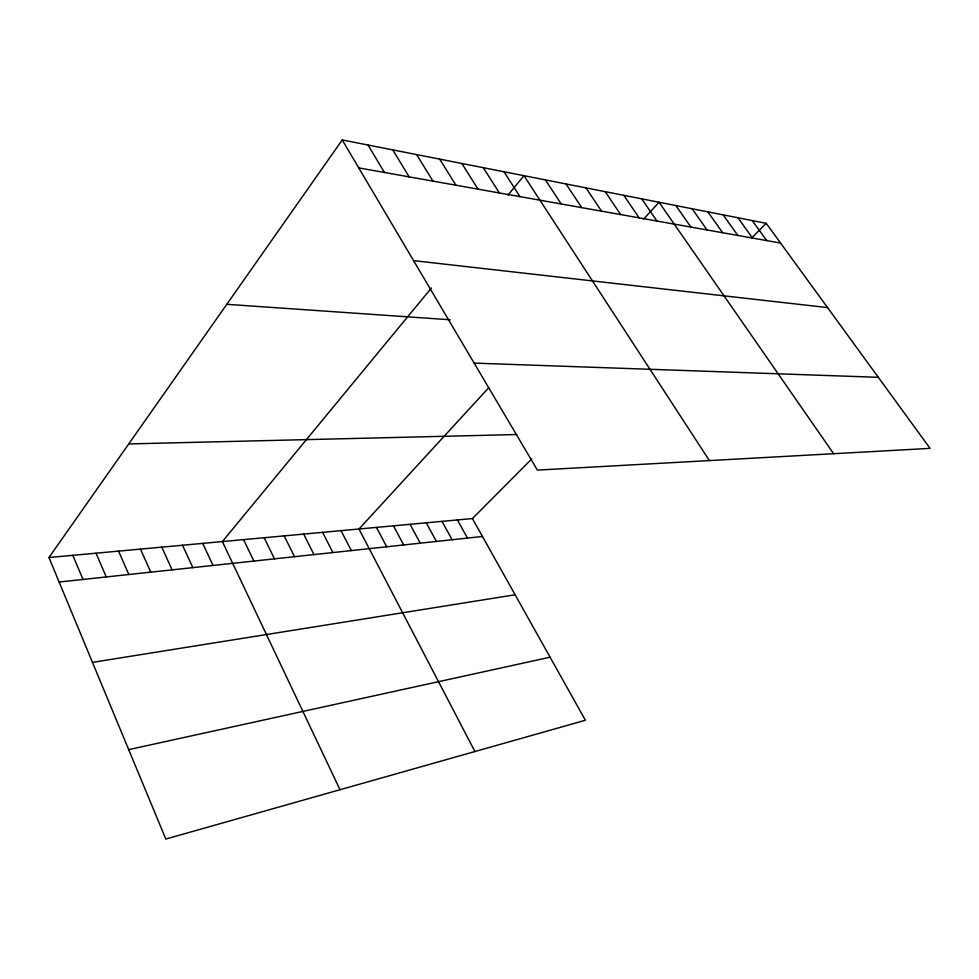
<?xml version="1.0" encoding="UTF-8"?>
<svg xmlns="http://www.w3.org/2000/svg" width="979" height="979" viewBox="0 0 979 979"><rect width="100%" height="100%" fill="white"/><g stroke="black" fill="none" stroke-linecap="round" stroke-linejoin="round"><path stroke-width="1.47" d="M48.95 557.528L472.416 518.564L585.393 720.25L165.818 839.052L48.95 557.528L342.234 139.948L766.214 223.334L930.05 448.37L537.385 470.104L342.234 139.948M431.409 287.985L222.368 541.571L340.019 789.735M507.954 195.115L523.973 175.694L709.396 460.583M488.668 387.794L358.987 529.003L474.925 751.542M643.717 218.966L659.063 202.261L833.618 453.705M472.416 518.564L531.768 458.918M751.591 238.019L766.214 223.334M128.702 749.633L550.076 657.215M92.467 662.367L515.101 594.779M59.119 582.015L482.451 536.48M128.738 443.928L516.912 434.529M474.142 363.111L878.322 377.319M226.798 304.31L450.144 319.778M413.566 260.622L827.549 307.59M358.755 167.898L780.569 243.061M752.276 220.593L766.753 240.589M737.921 217.766L752.521 238.056M723.126 214.854L737.836 235.437M707.866 211.856L722.686 232.745M692.116 208.76L707.058 229.955M675.853 205.553L690.917 227.079M641.698 198.847L656.982 221.034M623.758 195.31L639.152 217.852M605.181 191.664L620.686 214.572M585.956 187.882L601.571 211.158M566.033 183.966L581.759 207.634M545.389 179.903L561.224 203.975M503.977 171.753L519.996 196.632M483.271 167.69L499.388 192.949M461.843 163.469L478.046 189.155M439.644 159.1L455.92 185.202M416.638 154.584L432.975 181.115M392.763 149.885L409.173 176.881M367.982 145.014L384.453 172.475M457.401 519.947L467.472 538.095M442.018 521.366L452.127 539.747M426.244 522.81L436.389 541.436M410.079 524.303L420.236 543.174M393.485 525.821L403.678 544.96M376.462 527.4L386.681 546.784M341.047 530.655L351.302 550.59M322.605 532.343L332.897 552.572M303.674 534.093L313.965 554.603M284.191 535.88L294.508 556.696M264.171 537.728L274.487 558.85M243.575 539.625L253.891 561.065M202.714 543.382L213.03 565.458M182.535 545.242L192.839 567.636M161.792 547.151L172.096 569.864M140.474 549.109L150.766 572.164M118.569 551.128L128.824 574.514M96.028 553.196L106.258 576.949M72.825 555.338L83.031 579.446"/></g></svg>
